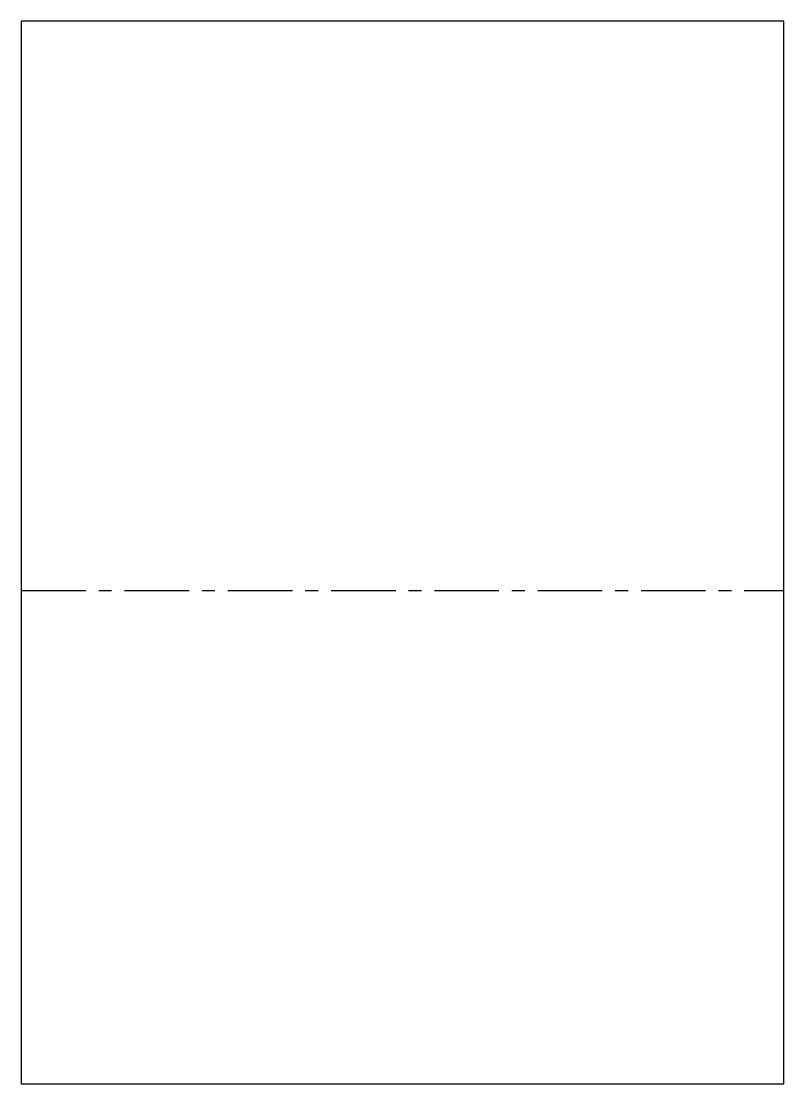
# Model space of a CAD drawing. Header units: millimetres. Extents: x 0 to 150, y 0 to 209.
import ezdxf

# ---------------------------------------------------------------- set-up
doc = ezdxf.new("R2010")
doc.units = ezdxf.units.MM
doc.linetypes.add('CENTERX2', pattern=[20.32, 12.7, -2.54, 2.54, -2.54])

msp = doc.modelspace()

# ---------------------------------------------------------------- linework, layer by layer
at = {"color": 7, "linetype": 'Continuous', "lineweight": 25}
for p, q in [((150, 209), (0, 209)), ((0, 209), (0, 0)), ((150, 0), (150, 209)), ((0, 0), (150, 0))]:
    msp.add_line(p, q, dxfattribs=at)
at = {"color": 7, "linetype": 'CENTERX2'}
msp.add_line((0, 97), (150, 97), dxfattribs=at)

doc.saveas('drawing.dxf')
